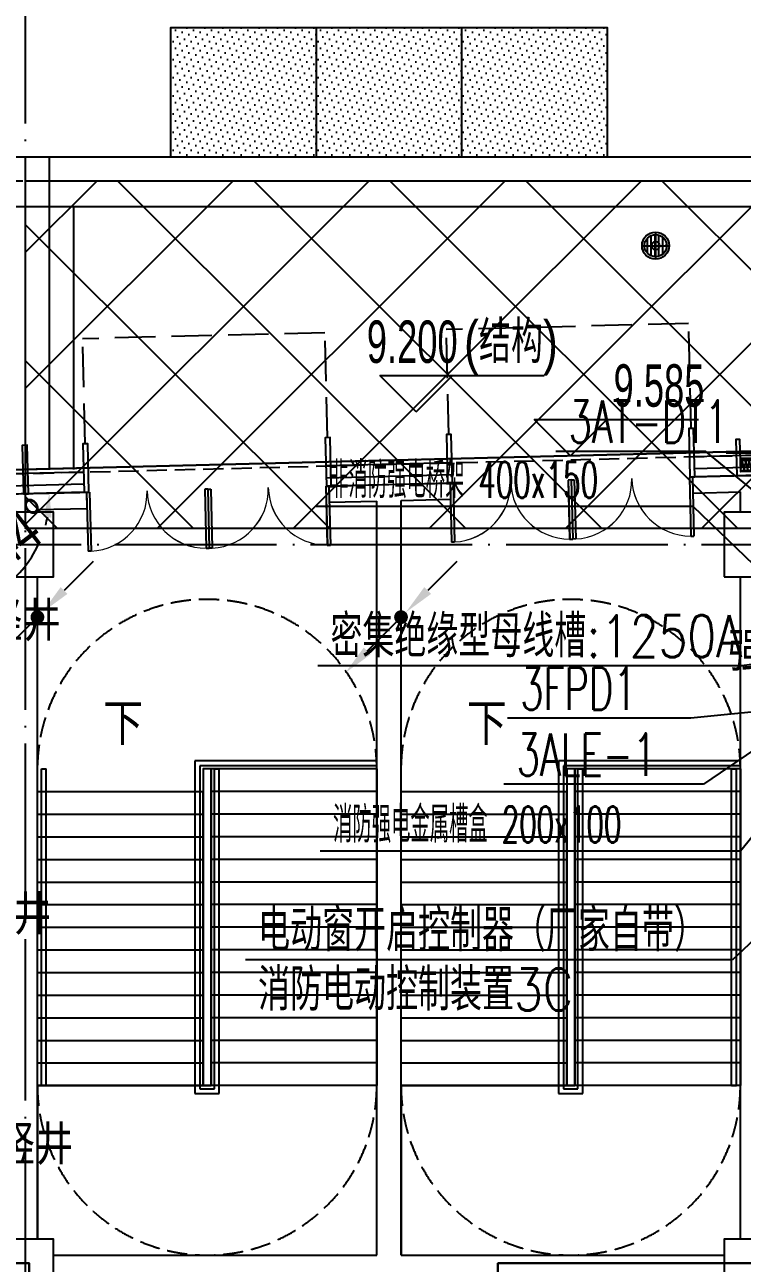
# Model space of a CAD drawing. Extents: x -233336 to 840473, y -28113 to 330904.
# Drawn here: x 23394 to 32272, y 186000 to 201335 of the extents above; entities that cross this region are included whole.
import ezdxf
from ezdxf.xclip import XClip

# ---------------------------------------------------------------- set-up
doc = ezdxf.new("R2010")
doc.units = 0
doc.header["$LTSCALE"] = 1000
doc.header["$XCLIPFRAME"] = 2
for name, pattern in [('104-14# 核心筒$0$DASH', [0.35, 0.25, -0.1]), ('104-14# 核心筒$0$DOTE', [2.42, 2, -0.2, 0.02, -0.2]), ('14#楼幕墙$0$DASH', [0.35, 0.25, -0.1]), ('X-104 14#平面$0$$0$DASH', [0.35, 0.25, -0.1])]:
    doc.linetypes.add(name, pattern=pattern)
doc.layers.get('0').update_dxf_attribs({"linetype": 'CONTINUOUS'})
doc.layers.get('Defpoints').update_dxf_attribs({"linetype": 'CONTINUOUS'})
for name, color, linetype in [('104-14# 核心筒$0$01-标注_符号', 8, 'CONTINUOUS'), ('104-14# 核心筒$0$02-TEXT_标注', 9, 'CONTINUOUS'), ('104-14# 核心筒$0$A-C_玻璃幕墙', 8, 'CONTINUOUS'), ('104-14# 核心筒$0$A-E_栏杆', 8, 'CONTINUOUS'), ('104-14# 核心筒$0$A-E_电梯', 8, 'CONTINUOUS'), ('104-14# 核心筒$0$A_AXIS-轴线', 8, '104-14# 核心筒$0$DOTE'), ('104-14# 核心筒$0$A_STR-砌块墙', 7, 'CONTINUOUS'), ('104-14# 核心筒$0$A_STR-砼柱', 8, 'CONTINUOUS'), ('14#楼幕墙$0$A-C_玻璃幕墙', 8, 'CONTINUOUS'), ('14#楼幕墙$0$A-C_门', 8, 'CONTINUOUS'), ('CABLETRAY_DIM', 80, 'CONTINUOUS'), ('DIM-动力', 80, 'CONTINUOUS'), ('DIM-箱柜', 80, 'CONTINUOUS'), ('LWIRE', 80, 'CONTINUOUS'), ('TEL_LEAD', 80, 'CONTINUOUS'), ('X-104 14#平面$0$01-标注_尺寸', 8, 'CONTINUOUS'), ('X-104 14#平面$0$01-标注_标高', 8, 'CONTINUOUS'), ('X-104 14#平面$0$02-TEXT_标注', 9, 'CONTINUOUS'), ('X-104 14#平面$0$A-C_玻璃幕墙', 8, 'CONTINUOUS'), ('X-104 14#平面$0$A-C_门', 8, 'CONTINUOUS'), ('X-104 14#平面$0$A-O_分水线', 8, 'CONTINUOUS'), ('X-104 14#平面$0$A-O_屋面', 8, 'CONTINUOUS'), ('X-104 14#平面$0$A-TECH_结构', 8, 'CONTINUOUS'), ('X-104 14#平面$0$EH_玻璃', 8, 'CONTINUOUS')]:
    doc.layers.add(name, color=color, linetype=linetype)
for name, color, linetype, plot in [('104-14# 核心筒$0$04-不打印_辅助线', 8, 'CONTINUOUS', False), ('X-104 14#平面$0$04-不打印_辅助线', 8, 'CONTINUOUS', False), ('X-104 14#平面$0$降板', 8, 'CONTINUOUS', False)]:
    doc.layers.add(name, color=color, linetype=linetype, plot=plot)
doc.layers.add('X-104 14#平面$0$000套内', color=8, linetype='CONTINUOUS', lineweight=30)
doc.styles.add('104-14# 核心筒$0$_TCH_DIM', font='ros.shx', dxfattribs={"bigfont": 'jd.shx'})
doc.styles.add('104-14# 核心筒$0$Standard', font='STXIHEI.TTF', dxfattribs={"width": 0.8})
doc.styles.add('_TCH_DIM', font='ROMANS2', dxfattribs={"width": 0.8, "bigfont": 'HZDF2'})
doc.styles.add('_TEL_DIM', font='ROMANS2', dxfattribs={"width": 0.8, "height": 3.5, "bigfont": 'HZDF2'})
doc.styles.get("Standard").update_dxf_attribs({"font": 'GBENOR', "bigfont": 'GBCBIG'})
doc.styles.add('X-104 14#平面$0$_TCH_DIM', font='ros.shx', dxfattribs={"width": 0.8, "bigfont": 'jd.shx'})
doc.styles.add('X-104 14#平面$0$_TCH_DIM_T3', font='ros.shx', dxfattribs={"width": 0.8, "bigfont": 'jd.shx'})
doc.styles.add('X-104 14#平面$0$Standard', font='STXIHEI.TTF', dxfattribs={"width": 0.8})
doc.dimstyles.new('X-104 14#平面$0$_TCH_ARROW&&150', dxfattribs={"dimtxt": 525, "dimasz": 300, "dimexe": 375, "dimexo": 450, "dimgap": 150, "dimtad": 1, "dimdec": 0, "dimzin": 0, "dimdsep": 46, "dimtxsty": 'X-104 14#平面$0$_TCH_DIM_T3', "dimcen": 0.09, "dimclrt": 7, "dimazin": 2, "dimtfac": 1, "dimtdec": 0, "dimtix": 1, "dimtmove": 2, "dimatfit": 3, "dimfxl": 0, "dimtolj": 1, "dimtzin": 0, "dimarcsym": 0})

# ---------------------------------------------------------------- blocks, each defined once
blk = doc.blocks.new('14#楼幕墙$0$A$C103B1A8E')
blk.add_lwpolyline([(0, 0), (60, 0), (60, 600), (0, 600)], close=True)
blk = doc.blocks.new('14#楼幕墙$0$$LinePat$岩棉板')
at = {"color": 0}
for p, q in [((0, -17), (12, -67)), ((12, -67), (24, -17))]:
    blk.add_line(p, q, dxfattribs=at)
for centre, start, end in [((12, -17), 0, 180), ((0, -67), 270, 0), ((24, -67), 180, 270)]:
    blk.add_arc(centre, 12, start, end, dxfattribs=at)
at = {"layer": 'Defpoints'}
blk.add_point((0, 0.1), dxfattribs=at)
at = {"layer": 'Defpoints', "color": 0}
blk.add_point((24, -84), dxfattribs=at)
blk = doc.blocks.new('*U155')
blk.add_lwpolyline([(300, 0), (0, 0), (0, 150), (300, 150)], close=True)
at = {"color": 8, "xscale": -1.785714284225998, "yscale": 1.782568518697715, "zscale": 1.782568518697715, "rotation": 180}
for p in [(0, 0), (43, 0), (86, 0), (129, 0), (171, 0), (214, 0), (257, 0)]:
    blk.add_blockref('14#楼幕墙$0$$LinePat$岩棉板', p, dxfattribs=at)
blk = doc.blocks.new('14#楼幕墙$0$A$C07E80D9E')
blk.add_lwpolyline([(-350, -50), (-50, -50), (-50, -450), (0, -450), (0, 0), (-400, 0), (-400, -450), (-350, -450)], close=True)
for points in [[(-50, -200), (-350, -200)], [(-50, -220), (-350, -220)]]:
    blk.add_lwpolyline(points)
at = {"layer": '14#楼幕墙$0$A-C_玻璃幕墙', "rotation": 180}
blk.add_blockref('*U155', (-50, -50), dxfattribs=at)
blk = doc.blocks.new('14#楼幕墙$0$A$C140B3602')
for points in [[(6413, 16211), (6408, 16811)], [(7163, 16217), (7158, 16817)]]:
    blk.add_lwpolyline(points)
for name, p, rotation in [('14#楼幕墙$0$A$C103B1A8E', (14603, 16275), 0.4441616165427244), ('14#楼幕墙$0$A$C103B1A8E', (6353, 16211), 0.4441616165427244), ('14#楼幕墙$0$A$C103B1A8E', (7103, 16217), 0.4441616165427244), ('14#楼幕墙$0$A$C103B1A8E', (10103, 16240), 0.4441616165427244), ('14#楼幕墙$0$A$C103B1A8E', (11603, 16252), 0.4441616165427244), ('14#楼幕墙$0$A$C07E80D9E', (15183, 16279), 180.4441616166542)]:
    blk.add_blockref(name, p, dxfattribs=dict(rotation=rotation))
blk = doc.blocks.new('14#楼幕墙$0$$DorLib2D$00000002')
for p, q in [((-0.5, 0), (-0.5, 0.4875)), ((-0.475, 0.4875), (-0.5, 0.4875)), ((-0.475, 0), (-0.475, 0.4875)), ((0.475, 0), (0.475, 0.4875)), ((0.475, 0.4875), (0.5, 0.4875)), ((0.5, 0), (0.5, 0.4875)), ((-0.5, 0), (-0.475, 0)), ((0.5, 0), (0.475, 0))]:
    blk.add_line(p, q)
at = {"lineweight": 13}
for centre, start, end in [((-0.4875, 0), 0, 88.53072), ((0.4875, 0), 91.46928, 180)]:
    blk.add_arc(centre, 0.4875, start, end, dxfattribs=at)
blk = doc.blocks.new('14#楼幕墙')
at = {"layer": '14#楼幕墙$0$A-C_玻璃幕墙'}
for p, q in [((62738, 196820), (22065, 195795)), ((34169, 196050), (31679, 195987)), ((28680, 195911), (27121, 195872)), ((34172, 195900), (31683, 195837)), ((24122, 195796), (22103, 195746)), ((28684, 195761), (27125, 195722)), ((34175, 195800), (31686, 195737)), ((24126, 195646), (22217, 195598)), ((24128, 195547), (22293, 195500)), ((28687, 195661), (27127, 195622))]:
    blk.add_line(p, q, dxfattribs=at)
blk.add_lwpolyline([(120742, 216995), (99427, 222925), (92266, 197155), (62308, 195791), (62738, 196820), (22065, 195795), (17309, 179208), (53491, 179840), (52927, 177185), (83500, 178466), (82418, 175654), (109062, 173768), (119297, 188914), (117563, 189300)], close=True, dxfattribs=at)
at = {"layer": '14#楼幕墙$0$A-C_玻璃幕墙', "linetype": '14#楼幕墙$0$DASH', "ltscale": 2}
for points in [[(27109, 197522), (24110, 197447)], [(27142, 196223), (27109, 197522)], [(31608, 197636), (28609, 197560)], [(28642, 196261), (28609, 197560)], [(31641, 196336), (31608, 197636)], [(24143, 196147), (24110, 197447)]]:
    blk.add_lwpolyline(points, dxfattribs=at)
at = {"layer": '14#楼幕墙$0$A-C_玻璃幕墙', "rotation": 1.000000000000248}
blk.add_blockref('14#楼幕墙$0$A$C140B3602', (17309, 179208), dxfattribs=at)
at = {"layer": '14#楼幕墙$0$A-C_门', "xscale": -1500, "yscale": -1500, "zscale": 100}
for p, rotation in [((29406, 195680), 1.444161616437499), ((30906, 195717), 1.444161616437499), ((24908, 195566), 1.444161616653981), ((26407, 195604), 1.444161616653981)]:
    blk.add_blockref('14#楼幕墙$0$$DorLib2D$00000002', p, dxfattribs=dict(at, rotation=rotation))
blk = doc.blocks.new('_FZHK')
blk.add_lwpolyline([(-0.5, -0.5), (0.5, -0.5), (0.5, 0.5), (-0.5, 0.5)], close=True)
blk = doc.blocks.new('104-14# 核心筒')
at = {"layer": '104-14# 核心筒$0$01-标注_符号'}
for points in [[(24575, 192260, 0, 0, 0), (24575, 187150, 0, 0, 0), (26725, 187150, 0, 0, 0), (26725, 191530, 120, 0, 0), (26725, 191980, 0, 0, 0)], [(29075, 192260, 0, 0, 0), (29075, 187150, 0, 0, 0), (31225, 187150, 0, 0, 0), (31225, 191530, 120, 0, 0), (31225, 191980, 0, 0, 0)]]:
    blk.add_lwpolyline(points, format="xyseb", dxfattribs=at)
at = {"layer": '104-14# 核心筒$0$04-不打印_辅助线', "linetype": '104-14# 核心筒$0$DASH'}
for centre, start, end in [((25650, 192120), 0, 180), ((30150, 192120), 0, 180), ((25650, 188200), 180, 0), ((30150, 188200), 180, 0)]:
    blk.add_arc(centre, 2100, start, end, dxfattribs=at)
at = {"layer": '104-14# 核心筒$0$A-C_玻璃幕墙'}
blk.add_lwpolyline([(82417.6, 175653.6), (83499.8, 178465.9), (52926.6, 177184.7), (53491, 179839.8), (17309.3, 179208.2), (22065.4, 195794.6), (62738.3, 196820), (62307.5, 195791.2), (92265.6, 197155.1), (99426.9, 222925), (120741.8, 216994.6), (117562.9, 189300.5), (119297.3, 188914.5), (109062.3, 173767.9), (82417.6, 175653.6)], dxfattribs=at)
at = {"layer": '104-14# 核心筒$0$A-E_栏杆'}
for p, q in [((27750, 192220), (25500, 192220)), ((25500, 192220), (25500, 188100)), ((27750, 192160), (25560, 192160)), ((25560, 192160), (25560, 188160)), ((27750, 192160), (27750, 192220)), ((32250, 192220), (30000, 192220)), ((30000, 192220), (30000, 188100)), ((32250, 192160), (30060, 192160)), ((30060, 192160), (30060, 188160)), ((32250, 192160), (32250, 192220)), ((23600, 188200), (23600, 192120)), ((23600, 192120), (23660, 192120)), ((23660, 188200), (23660, 192120)), ((25740, 188160), (25740, 192120)), ((25740, 192120), (25800, 192120)), ((25800, 188100), (25800, 192120)), ((30240, 188160), (30240, 192120)), ((30240, 192120), (30300, 192120)), ((30300, 188100), (30300, 192120)), ((32140, 188200), (32140, 192120)), ((32140, 192120), (32200, 192120)), ((32200, 188200), (32200, 192120)), ((23600, 188200), (23660, 188200)), ((32140, 188200), (32200, 188200)), ((25500, 188100), (25800, 188100)), ((25560, 188160), (25740, 188160)), ((30000, 188100), (30300, 188100)), ((30060, 188160), (30240, 188160))]:
    blk.add_line(p, q, dxfattribs=at)
at = {"layer": '104-14# 核心筒$0$A-E_电梯'}
for p, q in [((25700, 192120), (25700, 188200)), ((27750, 192120), (25700, 192120)), ((27750, 192120), (27750, 188200)), ((30200, 192120), (30200, 188200)), ((32250, 192120), (30200, 192120)), ((32250, 192120), (32250, 188200)), ((23550, 188200), (23550, 191840)), ((23550, 191840), (25600, 191840)), ((25600, 188200), (25600, 191840)), ((27750, 191840), (25700, 191840)), ((28050, 188200), (28050, 191840)), ((28050, 191840), (30100, 191840)), ((30100, 188200), (30100, 191840)), ((32250, 191840), (30200, 191840)), ((23550, 191560), (25600, 191560)), ((27750, 191560), (25700, 191560)), ((28050, 191560), (30100, 191560)), ((32250, 191560), (30200, 191560)), ((23550, 191280), (25600, 191280)), ((27750, 191280), (25700, 191280)), ((28050, 191280), (30100, 191280)), ((32250, 191280), (30200, 191280)), ((23550, 191000), (25600, 191000)), ((27750, 191000), (25700, 191000)), ((28050, 191000), (30100, 191000)), ((32250, 191000), (30200, 191000)), ((23550, 190720), (25600, 190720)), ((27750, 190720), (25700, 190720)), ((28050, 190720), (30100, 190720)), ((32250, 190720), (30200, 190720)), ((23550, 190440), (25600, 190440)), ((27750, 190440), (25700, 190440)), ((28050, 190440), (30100, 190440)), ((32250, 190440), (30200, 190440)), ((23550, 190160), (25600, 190160)), ((27750, 190160), (25700, 190160)), ((28050, 190160), (30100, 190160)), ((32250, 190160), (30200, 190160)), ((23550, 189880), (25600, 189880)), ((27750, 189880), (25700, 189880)), ((28050, 189880), (30100, 189880)), ((32250, 189880), (30200, 189880)), ((23550, 189600), (25600, 189600)), ((27750, 189600), (25700, 189600)), ((28050, 189600), (30100, 189600)), ((32250, 189600), (30200, 189600)), ((23550, 189320), (25600, 189320)), ((27750, 189320), (25700, 189320)), ((28050, 189320), (30100, 189320)), ((32250, 189320), (30200, 189320)), ((23550, 189040), (25600, 189040)), ((27750, 189040), (25700, 189040)), ((28050, 189040), (30100, 189040)), ((32250, 189040), (30200, 189040)), ((23550, 188760), (25600, 188760)), ((27750, 188760), (25700, 188760)), ((28050, 188760), (30100, 188760)), ((32250, 188760), (30200, 188760)), ((23550, 188480), (25600, 188480)), ((27750, 188480), (25700, 188480)), ((28050, 188480), (30100, 188480)), ((32250, 188480), (30200, 188480)), ((23550, 188200), (25600, 188200)), ((23550, 188200), (23550, 186300)), ((27750, 188200), (23550, 188200)), ((27750, 188200), (25700, 188200)), ((27750, 186100), (27750, 188200)), ((28050, 188200), (30100, 188200)), ((28050, 188200), (28050, 186100)), ((32250, 188200), (28050, 188200)), ((32250, 188200), (30200, 188200)), ((32250, 186300), (32250, 188200)), ((23750, 186100), (27750, 186100)), ((28050, 186100), (32050, 186100))]:
    blk.add_line(p, q, dxfattribs=at)
for points in [[(25600, 188200), (25700, 188200), (25700, 192120), (25600, 192120)], [(30200, 192120), (30100, 192120), (30100, 188200), (30200, 188200)]]:
    blk.add_lwpolyline(points, close=True, dxfattribs=at)
at = {"layer": '104-14# 核心筒$0$A_AXIS-轴线'}
for p, q in [((23400, 228733.6), (23400, 169654.9)), ((-9370.1, 194900), (120259.9, 194900))]:
    blk.add_line(p, q, dxfattribs=at)
at = {"layer": '104-14# 核心筒$0$A_STR-砌块墙'}
for p, q in [((31655.8, 195736.3), (32347.5, 195753.7)), ((31655.8, 195736.3), (31660.8, 195536.4)), ((23047.5, 195519.3), (23447.5, 195529.4)), ((23447.5, 195529.4), (24158.1, 195547.3)), ((24158.1, 195547.3), (24163.2, 195347.3)), ((27157.2, 195622.9), (27897.5, 195641.6)), ((27157.2, 195622.9), (27162.2, 195423)), ((27897.5, 195641.6), (28656.7, 195660.7)), ((28656.7, 195660.7), (28661.8, 195460.8)), ((31660.8, 195536.4), (32250, 195551.2)), ((32250, 195300), (32250, 195551.2)), ((27162.2, 195423), (27750, 195437.8)), ((27750, 186100), (27750, 195437.8)), ((28050, 195445.3), (28661.8, 195460.8)), ((28050, 186100), (28050, 195445.3)), ((23550, 195331.9), (24163.2, 195347.3)), ((23550, 195300), (23550, 195331.9)), ((23550, 192950), (23550, 194500)), ((32250, 192450), (32250, 194500)), ((23550, 191750), (23550, 192950)), ((32250, 192250), (32250, 192450)), ((32250, 190200), (32250, 192250)), ((23550, 186300), (23550, 191750)), ((32250, 189100), (32250, 190200)), ((32250, 189100), (32250, 189100)), ((32250, 189000), (32250, 189100)), ((32250, 187050), (32250, 189000)), ((32250, 189000), (32250, 189000)), ((32250, 186300), (32250, 187050)), ((23750, 186100), (27750, 186100)), ((28050, 186100), (32050, 186100))]:
    blk.add_line(p, q, dxfattribs=at)
at = {"layer": '104-14# 核心筒$0$A_STR-砼柱', "xscale": 700, "yscale": 800, "zscale": 800}
for p in [(23400, 194900), (32400, 194900), (23400, 185900), (32400, 185900)]:
    blk.add_blockref('_FZHK', p, dxfattribs=at)
at = {"layer": '104-14# 核心筒$0$01-标注_符号', "color": 7, "style": '104-14# 核心筒$0$_TCH_DIM'}
for p in [(24365.4, 192417.5), (28865.4, 192417.5)]:
    blk.add_text('下', height=520.9, dxfattribs=at).set_placement(p)
at = {"layer": '104-14# 核心筒$0$02-TEXT_标注', "style": '104-14# 核心筒$0$Standard', "width": 0.8}
blk.add_text('强弱电', height=428.14, dxfattribs=at).set_placement((32096.3, 193380.6))
blk = doc.blocks.new('X-104 14#平面$0$ydl')
h = blk.add_hatch()
h.set_pattern_fill('ANSI31', color=8, scale=30, angle=45)
h.set_pattern_definition([(90, (0, 0), (-47.625, 1e-14), [])])
edge = h.paths.add_edge_path()
edge.add_arc((0, 0), 138, 0, 360)
for radius in [168, 138]:
    blk.add_circle((0, 0), radius)
at = {"layer": 'X-104 14#平面$0$04-不打印_辅助线'}
for p, q in [((0, 168), (0, -168)), ((-168, 0), (168, 0))]:
    blk.add_line(p, q, dxfattribs=at)
blk = doc.blocks.new('X-104 14#平面$0$ydlzh')
at = {"layer": 'X-104 14#平面$0$A-O_分水线'}
blk.add_blockref('X-104 14#平面$0$ydl', (-59670, -7179), dxfattribs=at)
blk = doc.blocks.new('X-104 14#平面$0$$DorLib2D$00000002')
for p, q in [((-0.5, 0), (-0.5, 0.4875)), ((-0.475, 0.4875), (-0.5, 0.4875)), ((-0.475, 0), (-0.475, 0.4875)), ((0.475, 0), (0.475, 0.4875)), ((0.475, 0.4875), (0.5, 0.4875)), ((0.5, 0), (0.5, 0.4875)), ((-0.5, 0), (-0.475, 0)), ((0.5, 0), (0.475, 0))]:
    blk.add_line(p, q)
at = {"lineweight": 13}
for centre, start, end in [((-0.4875, 0), 0, 88.53072), ((0.4875, 0), 91.46928, 180)]:
    blk.add_arc(centre, 0.4875, start, end, dxfattribs=at)
blk = doc.blocks.new('*D220')
at = {"layer": 'Defpoints', "color": 0}
for p in [(22293, 195500), (22662, 195510), (22191, 195145), (22770, 194177)]:
    blk.add_point(p, dxfattribs=at)
at = {"layer": 'X-104 14#平面$0$01-标注_尺寸', "color": 0, "lineweight": -2}
for p, q in [((23112, 195521), (24074, 195545)), ((22067, 194713), (21802, 193788))]:
    blk.add_line(p, q, dxfattribs=at)
for start, end in [(345.1966, 349.1963), (281.0156, 334.4286), (266.2479, 270.2476)]:
    blk.add_arc((22293, 195500), 1406, start, end, dxfattribs=at)
at = {"layer": 'X-104 14#平面$0$01-标注_尺寸', "color": 0}
for points in [[(23624, 195241), (23724, 195233), (23699, 195536)], [(22192, 194048), (22210, 194146), (21905, 194149)]]:
    blk.add_solid(points, dxfattribs=at)
at = {"layer": 'X-104 14#平面$0$01-标注_尺寸', "color": 7, "insert": (22901, 194714), "char_height": 525, "attachment_point": 5, "rotation": 37.7221, "style": 'X-104 14#平面$0$_TCH_DIM_T3'}
blk.add_mtext('\\A1;107.44%%d', dxfattribs=at)
blk = doc.blocks.new('$TelecSys$00000078')
for p, q in [((1.15, 1.15), (0.55, 0.55)), ((0.104, 0.104), (0.104, 0.104)), ((-0.104, -0.104), (-0.104, -0.104))]:
    blk.add_line(p, q)
at = {"const_width": 0.142}
blk.add_lwpolyline([(-0.071, 0, 1), (0.071, 0, 1)], format="xyb", close=True, dxfattribs=at)
blk.add_solid([(0.62, 0.48), (0.48, 0.62), (0.1, 0.1)])
at = {"width": 0.8, "flags": 9}
blk.add_attdef('A', (0, 0), '', height=0.00002, dxfattribs=at)
blk = doc.blocks.new('$TelecSys$00000080')
for p, q in [((-0.7, -0.7), (0, 0)), ((0.104, 0.104), (0.104, 0.104)), ((-0.104, -0.104), (-0.104, -0.104))]:
    blk.add_line(p, q)
at = {"const_width": 0.142}
blk.add_lwpolyline([(0.071, 0, 1), (-0.071, 0, 1)], format="xyb", close=True, dxfattribs=at)
blk.add_solid([(-0.63, -0.77), (-0.77, -0.63), (-1.15, -1.15)])
at = {"width": 0.8, "flags": 9}
blk.add_attdef('A', (0, 0), '', height=0.00002, rotation=180, dxfattribs=at)
blk = doc.blocks.new('X-104 14#平面')
at = {"layer": 'X-104 14#平面$0$EH_玻璃'}
h = blk.add_hatch(dxfattribs=at)
h.set_pattern_fill('DOTS', color=256, scale=50, angle=45)
h.paths.add_polyline_path([(30602, 201300), (25200, 201300), (25200, 199700), (30602, 199700)])
at = {"layer": 'X-104 14#平面$0$降板'}
h = blk.add_hatch(dxfattribs=at)
h.set_pattern_fill('ANSI37', color=256, scale=750)
h.set_pattern_definition([(45, (0, 0), (-841.899, 841.899), []), (135, (0, 0), (-841.899, -841.899), [])])
h.paths.add_polyline_path([(89162.1, 208711.5), (77269.5, 199400), (23400, 199400), (23400, 195100), (77400, 195100), (77400, 194900), (95400, 194900), (95400, 203900.1), (95192.4, 203900), (96001.6, 206808.6)])
blk.add_line((32050, 194900), (32750, 194900))
blk.add_circle((31200, 198600), 50)
at = {"layer": 'X-104 14#平面$0$000套内'}
blk.add_lwpolyline([(59650, 177616.6), (53113.6, 177342.7), (53676.9, 179993), (17509.3, 179361.7), (21061.6, 191750), (22050, 191750), (22050, 186000), (23450, 186000), (23450, 184600), (29250, 184600), (29250, 186000), (33800, 186000), (33800, 192000), (41300, 192000), (41300, 196129.5), (59650, 196592.1)], close=True, dxfattribs=at)
at = {"layer": 'X-104 14#平面$0$01-标注_标高'}
for p, q in [((28236.7, 196540.8), (27786.7, 196990.8)), ((27786.7, 196990.8), (29821.5, 196990.8)), ((28236.7, 196540.8), (28686.7, 196990.8)), ((30148.7, 195998.4), (29698.7, 196448.4)), ((29698.7, 196448.4), (31733.5, 196448.4)), ((30148.7, 195998.4), (30598.7, 196448.4))]:
    blk.add_line(p, q, dxfattribs=at)
at = {"layer": 'X-104 14#平面$0$04-不打印_辅助线'}
blk.add_lwpolyline([(89162.1, 208711.5), (77269.5, 199400), (23400, 199400), (23400, 195100), (77400, 195100), (77400, 194900), (95400, 194900), (95400, 203900.1), (95192.4, 203900), (96001.6, 206808.6)], close=True, dxfattribs=at)
at = {"layer": 'X-104 14#平面$0$A-C_玻璃幕墙'}
for p, q in [((27000, 201300), (27000, 199700)), ((28800, 201300), (28800, 199700)), ((25200, 199700), (30600, 199700))]:
    blk.add_line(p, q, dxfattribs=at)
for points in [[(82417.6, 175653.6), (83499.8, 178465.9), (52926.6, 177184.7), (53491, 179839.8), (17309.3, 179208.2), (22065.4, 195794.6), (62738.3, 196820), (62307.5, 195791.2), (92265.6, 197155.1), (99426.9, 222925), (120741.8, 216994.6), (117562.9, 189300.5), (119297.3, 188914.5), (109062.3, 173767.9), (82417.6, 175653.6)], [(25200, 199700), (25200, 201300), (30600, 201300), (30600, 199700)]]:
    blk.add_lwpolyline(points, dxfattribs=at)
at = {"layer": 'X-104 14#平面$0$A-O_屋面', "ltscale": 5}
blk.add_line((8392.2, 199700), (67250, 199700), dxfattribs=at)
for points in [[(23400, 199080), (8894.2, 199080), (6166.3, 186245.9)], [(67250, 199080), (23400, 199080)]]:
    blk.add_lwpolyline(points, dxfattribs=at)
at = {"layer": 'X-104 14#平面$0$A-TECH_结构'}
for p, q in [((23700, 195828.3), (23700, 199400)), ((24000, 195828.3), (24000, 199080))]:
    blk.add_line(p, q, dxfattribs=at)
at = {"layer": 'X-104 14#平面$0$A-TECH_结构', "linetype": 'X-104 14#平面$0$$0$DASH'}
blk.add_lwpolyline([(108910.7, 174079.4), (118802, 188717.3), (117234.1, 189066.3), (120414.6, 216774.3), (99635.6, 222555.6), (95312.9, 207000.2), (89162.1, 208711.5), (77269.5, 199400), (8635.1, 199400), (5919.8, 186625.4), (-2502.5, 188415.7), (-5635.8, 173674.9), (40532.1, 175690.6), (40199.6, 173602.3), (83848.5, 175853.1)], close=True, dxfattribs=at)
blk.add_lwpolyline([(82521.6, 175784.7), (83573.8, 178519), (52988.9, 177237.3), (53553, 179890.9), (17376, 179259.4), (22103.3, 195745.6), (62662.4, 196768.1), (62230.9, 195737.7), (92304.1, 197106.8), (95072, 207067.2)], dxfattribs=at)
at = {"layer": 'X-104 14#平面$0$A-TECH_结构'}
blk.add_lwpolyline([(23700, 199080), (23700, 199700)], dxfattribs=at)
ref = blk.add_blockref('104-14# 核心筒', (0, 0))
XClip(ref).set_block_clipping_path([(-38664.3623821461, -25500), (139216.5485069363, 330900)])
for name, p in [('14#楼幕墙', (0, 0)), ('X-104 14#平面$0$ydlzh', (90870.4, 205778.6))]:
    blk.add_blockref(name, p)
at = {"layer": 'X-104 14#平面$0$A-C_门', "xscale": 1500, "yscale": 1500, "zscale": 100, "rotation": 181.4441616166474}
for p in [(29406.5, 195679.6), (30906, 195717.4), (24907.9, 195566.2), (26407.4, 195604)]:
    blk.add_blockref('X-104 14#平面$0$$DorLib2D$00000002', p, dxfattribs=at)
at = {"layer": 'X-104 14#平面$0$01-标注_标高', "color": 7, "style": 'X-104 14#平面$0$_TCH_DIM'}
for s, height, width, p in [('9.200', 525, 0.64, (27626.3, 197148.3)), ('(结构)', 520.93, 0.8, (28829.3, 197148.3)), ('9.585', 525, 0.64, (30680.5, 196605.9))]:
    blk.add_text(s, height=height, dxfattribs=dict(at, width=width)).set_placement(p)
at = {"layer": 'X-104 14#平面$0$02-TEXT_标注', "style": 'X-104 14#平面$0$Standard', "width": 0.8}
for s, p in [('新风竖井', (21969.7, 193753.8)), ('1#油烟竖井', (21384.2, 190118.7)), ('6#油烟竖井', (21658, 187270.2))]:
    blk.add_text(s, height=428.14, dxfattribs=at).set_placement(p)
at = {"layer": 'X-104 14#平面$0$01-标注_尺寸'}
dim = blk.add_angular_dim_3p(base=(22769.7, 194177.4), center=(22293, 195500.3), p1=(22191.3, 195145.4), p2=(22662.1, 195509.6), text='107.44%%d', dimstyle='X-104 14#平面$0$_TCH_ARROW&&150', override={"dimgap": 0}, dxfattribs=at)
dim.commit()
dim.dimension.update_dxf_attribs({"geometry": '*D220', "text_midpoint": (22900.9, 194714.4), "dimtype": 165, "text_rotation": 37.72208})

msp = doc.modelspace()

# ---------------------------------------------------------------- linework, layer by layer
at = {"layer": 'CABLETRAY_DIM'}
for p, q in [((32269.6, 193398.7), (27018.8, 193398.7)), ((32650, 193450), (32269.6, 193398.7))]:
    msp.add_line(p, q, dxfattribs=at)
at = {"layer": 'DIM-动力', "color": 80}
for p, q in [((34685.5, 192140), (32151, 189758.3)), ((32151, 189758.3), (26123.8, 189758.3))]:
    msp.add_line(p, q, dxfattribs=at)
at = {"layer": 'DIM-箱柜'}
for p, q in [((31823, 196053.1), (29966.3, 196053.1)), ((32832.2, 195218), (31823, 196053.1)), ((31665, 195370.8), (27001.6, 195370.8)), ((32725, 194350.5), (31665, 195370.8)), ((32986.5, 192885.4), (31635.8, 192748.5)), ((31635.8, 192748.5), (29368.5, 192748.5)), ((32760, 192591.8), (31795.1, 191930.8)), ((33370.8, 192474.2), (32250, 191104.4)), ((31795.1, 191930.8), (29323.1, 191930.8)), ((32250, 191104.4), (27051, 191104.4))]:
    msp.add_line(p, q, dxfattribs=at)
at = {"layer": 'TEL_LEAD', "color": 80}
msp.add_line((33381.5, 196032), (32074.7, 196032), dxfattribs=at)

# ---------------------------------------------------------------- block references
msp.add_blockref('X-104 14#平面', (0, 0))
at = {"layer": 'LWIRE', "xscale": 600, "yscale": 600, "zscale": 600}
for p in [(23550, 194000), (28050, 194000)]:
    msp.add_blockref('$TelecSys$00000078', p, dxfattribs=at)
at = {"layer": 'LWIRE', "color": 80, "xscale": 600, "yscale": 600, "zscale": 600}
for p in [(23550, 194000), (28050, 194000)]:
    msp.add_blockref('$TelecSys$00000080', p, dxfattribs=at)

# ---------------------------------------------------------------- texts
at = {"layer": 'CABLETRAY_DIM', "color": 7, "style": '_TEL_DIM', "width": 0.8}
msp.add_text('密集绝缘型母线槽:1250A', height=520.866, dxfattribs=at).set_placement((27176.3, 193503.7))
at = {"layer": 'DIM-动力', "color": 7, "style": '_TCH_DIM', "width": 0.8}
for s, height, p in [('电动窗开启控制器（厂家自带）', 520.866, (26281.3, 189863.3)), ('消防电动控制装置3C', 520.87, (26281.3, 189128.3))]:
    msp.add_text(s, height=height, dxfattribs=at).set_placement(p)
at = {"layer": 'DIM-箱柜', "color": 7}
for s, height, style, width, p in [('3AT-DT1', 525, '_TEL_DIM', 0.64, (30123.8, 196158.1)), ('非消防强电桥架 400x150', 446.25, '_TCH_DIM', 0.564706, (27159.1, 195475.8)), ('3FPD1', 525, '_TEL_DIM', 0.64, (29526, 192853.5)), ('3ALE-1', 525, '_TEL_DIM', 0.64, (29480.6, 192035.8)), ('消防强电金属槽盒 200x100', 446.25, '_TCH_DIM', 0.564706, (27208.5, 191209.4))]:
    msp.add_text(s, height=height, dxfattribs=dict(at, style=style, width=width)).set_placement(p)

doc.saveas('drawing.dxf')
